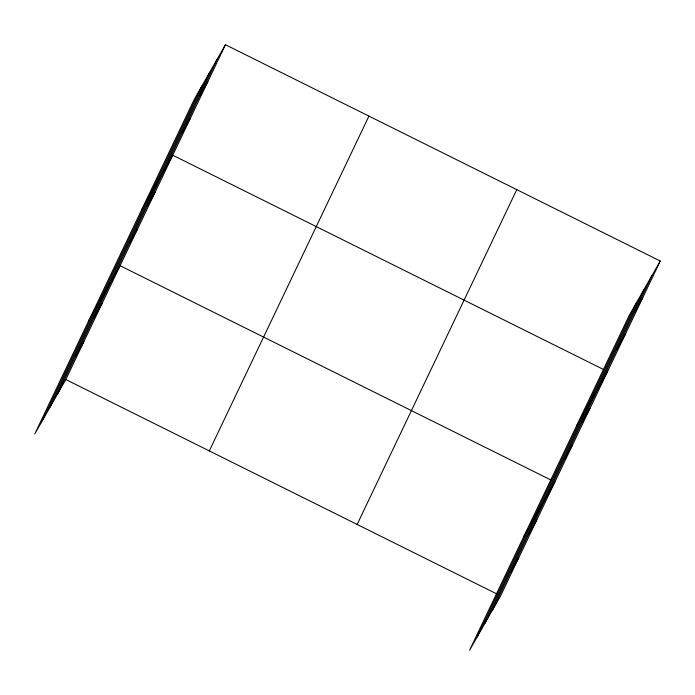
<?xml version="1.0" encoding="UTF-8"?>
<svg xmlns="http://www.w3.org/2000/svg" width="695" height="695" viewBox="0 0 695 695"><rect width="100%" height="100%" fill="white"/><g stroke="black" fill="none" stroke-linecap="round" stroke-linejoin="round"><path stroke-width="1.04" d="M42.308 420.736L201.941 85.928M50.092 407.079L209.725 72.271M57.65 393.83L217.283 59.023M225.441 44.723L194.383 99.177L34.75 433.984L65.808 379.531L225.441 44.723L660.25 261.016L500.617 595.824L469.559 650.277L629.192 315.469L660.25 261.016M209.299 450.907L368.932 116.1M357.134 524.447L516.767 189.639M477.118 637.02L636.75 302.221M484.901 623.372L644.534 288.564M492.46 610.114L652.092 275.316M199.726 95.849L207.883 81.558M182.168 132.684L190.326 118.385M141.702 209.664L172.76 155.211L603.747 369.601M147.045 206.337L155.202 192.037M129.487 243.163L137.645 228.872M89.021 320.152L120.087 265.698L551.066 480.08M93.834 317.936L101.991 303.645M75.746 355.883L83.904 341.584M634.535 312.142L642.693 297.842M616.978 348.968L625.135 334.677M576.511 425.957L607.569 371.504L605.658 370.548M581.854 422.63L590.012 408.33M564.297 459.456L572.454 445.156M523.83 536.436L554.897 481.991M528.643 534.229L536.801 519.93M510.556 572.176L518.713 557.876M65.808 379.531L496.795 593.921"/></g></svg>
